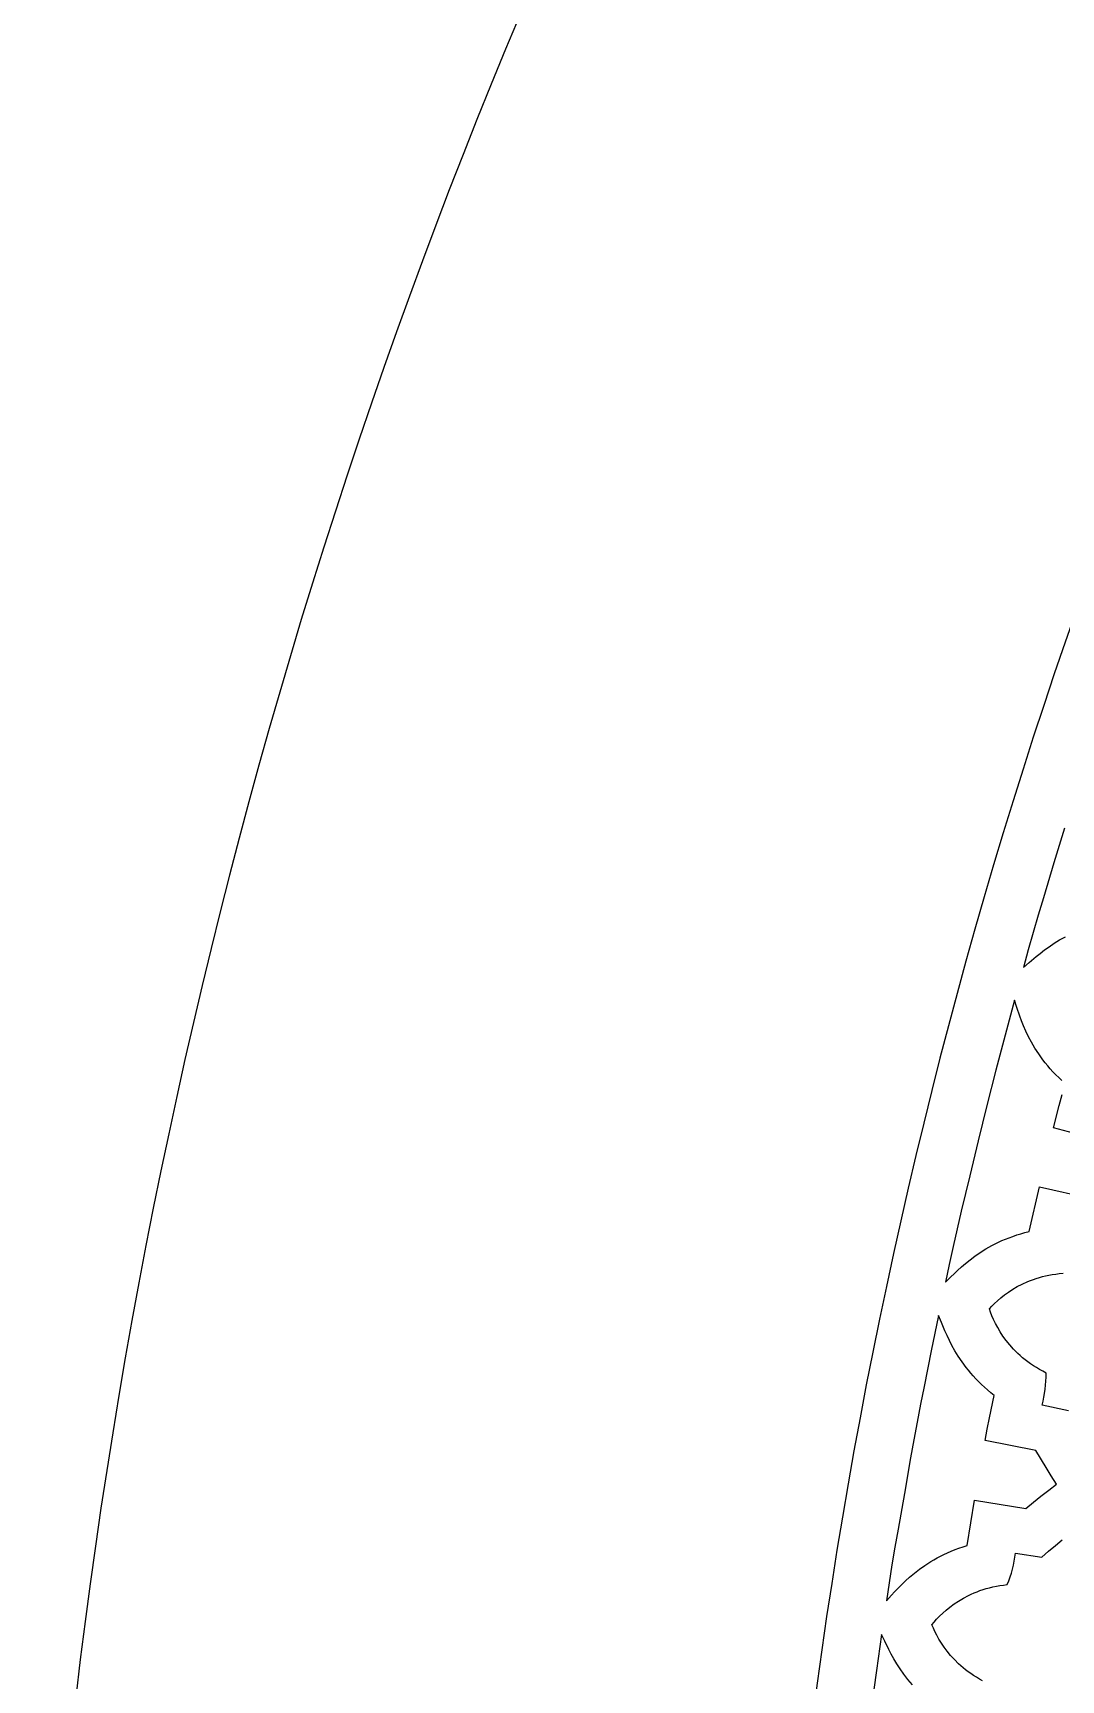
# Model space of a CAD drawing. Extents: x -550 to 550, y -550 to 550.
# Drawn here: x -550 to -458.9, y 66 to 211.9 of the extents above; entities that cross this region are included whole.
import ezdxf

# ---------------------------------------------------------------- set-up
doc = ezdxf.new("R2010")
doc.units = 0
doc.layers.add('LAYER_1', color=18, linetype='CONTINUOUS')
doc.layers.add('LAYER_10', color=4, linetype='CONTINUOUS')

msp = doc.modelspace()

# ---------------------------------------------------------------- linework, layer by layer
at = {"layer": 'LAYER_1'}
msp.add_lwpolyline([(0, 550, 0.414214), (-550, 0, 0.414214), (0, -550, 0.414214), (550, 0, 0.414214)], format="xyb", close=True, dxfattribs=at)
for points in [[(-458.62, 141.46), (-459.56, 138.39), (-460.48, 135.31), (-460.94, 133.77), (-461.38, 132.23), (-461.82, 130.68), (-462.25, 129.13), (-461.74, 129.57), (-461.13, 130.1), (-460.77, 130.38), (-460.39, 130.68), (-459.97, 130.97), (-459.52, 131.27), (-459.04, 131.57), (-458.52, 131.85)], [(-458.84, 119.11), (-459.12, 119.37), (-459.38, 119.63), (-459.63, 119.89), (-459.87, 120.16), (-460.1, 120.42), (-460.31, 120.68), (-460.52, 120.95), (-460.71, 121.21), (-460.89, 121.47), (-461.23, 121.99), (-461.53, 122.5), (-461.79, 123), (-462.03, 123.49), (-462.23, 123.96), (-462.41, 124.4), (-462.57, 124.83), (-462.83, 125.59), (-463.04, 126.23), (-463.88, 123.13), (-464.7, 120.02), (-465.49, 116.91), (-465.88, 115.35), (-466.26, 113.78), (-467.01, 110.66), (-467.76, 107.53), (-468.12, 105.97), (-468.48, 104.4), (-468.82, 102.83), (-469.15, 101.26), (-468.68, 101.73), (-468.4, 102), (-468.09, 102.29), (-467.75, 102.6), (-467.38, 102.91), (-466.98, 103.23), (-466.55, 103.55), (-466.08, 103.88), (-465.58, 104.19), (-465.04, 104.5), (-464.75, 104.64), (-464.46, 104.79), (-464.16, 104.93), (-463.84, 105.06), (-463.52, 105.19), (-463.18, 105.31), (-462.84, 105.43), (-462.48, 105.53), (-462.12, 105.64), (-461.74, 105.73), (-460.83, 109.7), (-456.36, 108.7)], [(-455.15, 113.75), (-459.58, 114.91), (-459.08, 116.89), (-458.82, 117.88)], [(-458.27, 89.86), (-460.59, 90.35), (-460.51, 90.7), (-460.43, 91.05), (-460.37, 91.4), (-460.32, 91.76), (-460.28, 92.12), (-460.26, 92.48), (-460.24, 92.84), (-460.25, 93.2), (-460.54, 93.36), (-460.83, 93.51), (-461.1, 93.68), (-461.36, 93.85), (-461.62, 94.02), (-461.86, 94.2), (-462.09, 94.38), (-462.32, 94.56), (-462.53, 94.75), (-462.74, 94.93), (-463.12, 95.32), (-463.46, 95.7), (-463.78, 96.09), (-464.06, 96.48), (-464.31, 96.86), (-464.53, 97.23), (-464.73, 97.6), (-464.89, 97.95), (-465.04, 98.28), (-465.16, 98.6), (-465.26, 98.89), (-465.05, 99.12), (-464.82, 99.36), (-464.55, 99.61), (-464.26, 99.86), (-463.93, 100.12), (-463.58, 100.37), (-463.2, 100.62), (-462.79, 100.86), (-462.35, 101.08), (-461.87, 101.3), (-461.63, 101.4), (-461.37, 101.49), (-461.11, 101.58), (-460.84, 101.66), (-460.57, 101.74), (-460.28, 101.81), (-459.99, 101.87), (-459.69, 101.93), (-459.38, 101.97), (-459.07, 102.01), (-458.74, 102.04)], [(-465.87, 65.94), (-466.15, 66.09), (-466.41, 66.25), (-466.67, 66.41), (-466.91, 66.57), (-467.14, 66.74), (-467.37, 66.92), (-467.59, 67.09), (-467.99, 67.45), (-468.36, 67.81), (-468.7, 68.18), (-469, 68.55), (-469.28, 68.92), (-469.52, 69.28), (-469.74, 69.63), (-469.93, 69.97), (-470.09, 70.3), (-470.23, 70.61), (-470.35, 70.89), (-470.16, 71.13), (-469.94, 71.39), (-469.68, 71.65), (-469.4, 71.92), (-469.1, 72.2), (-468.76, 72.47), (-468.39, 72.74), (-467.99, 73), (-467.57, 73.26), (-467.11, 73.5), (-466.87, 73.61), (-466.62, 73.72), (-466.36, 73.82), (-466.1, 73.92), (-465.82, 74.02), (-465.54, 74.1), (-465.25, 74.18), (-464.96, 74.25), (-464.65, 74.32), (-464.34, 74.38), (-464.02, 74.42), (-463.69, 74.46), (-463.55, 74.8), (-463.43, 75.14), (-463.32, 75.48), (-463.22, 75.83), (-463.14, 76.18), (-463.07, 76.54), (-463.01, 76.89), (-462.96, 77.25), (-460.61, 76.89), (-460.02, 77.41), (-459.42, 77.92), (-458.82, 78.43)], [(-472.08, 65.57), (-472.48, 66.05), (-472.84, 66.52), (-473.17, 66.99), (-473.46, 67.44), (-473.72, 67.88), (-473.96, 68.3), (-474.17, 68.71), (-474.52, 69.44), (-474.81, 70.04), (-475.27, 66.86), (-475.72, 63.68)]]:
    msp.add_lwpolyline(points, dxfattribs=at)
msp.add_lwpolyline([(-474.38, 73.02), (-473.93, 73.52), (-473.67, 73.81), (-473.38, 74.12), (-473.06, 74.44), (-472.71, 74.78), (-472.33, 75.12), (-471.91, 75.47), (-471.46, 75.82), (-470.97, 76.16), (-470.45, 76.5), (-470.18, 76.66), (-469.89, 76.82), (-469.59, 76.98), (-469.29, 77.13), (-468.97, 77.28), (-468.64, 77.42), (-468.31, 77.56), (-467.96, 77.68), (-467.6, 77.81), (-467.23, 77.92), (-466.57, 81.94), (-462.05, 81.21), (-461.37, 81.76), (-460.7, 82.3), (-460.01, 82.83), (-459.32, 83.35), (-459.79, 84.09), (-460.25, 84.83), (-461.15, 86.33), (-465.64, 87.23), (-465.45, 88.23), (-465.25, 89.23), (-464.83, 91.22), (-465.13, 91.46), (-465.42, 91.7), (-465.7, 91.94), (-465.97, 92.19), (-466.22, 92.44), (-466.46, 92.69), (-466.7, 92.94), (-466.92, 93.19), (-467.12, 93.44), (-467.32, 93.69), (-467.69, 94.19), (-468.02, 94.68), (-468.32, 95.16), (-468.58, 95.63), (-468.81, 96.09), (-469.02, 96.53), (-469.21, 96.94), (-469.52, 97.69), (-469.76, 98.31), (-470.41, 95.16), (-471.05, 92.01), (-471.36, 90.44), (-471.66, 88.86), (-471.96, 87.28), (-472.24, 85.7), (-472.8, 82.53), (-473.36, 79.37), (-473.63, 77.78), (-473.9, 76.2), (-474.15, 74.61)], close=True, dxfattribs=at)
at = {"layer": 'LAYER_10'}
msp.add_lwpolyline([(-485, 0, 0.414214), (0, -485, 0.414214), (485, 0, 0.414214), (0, 485, 0.414214)], format="xyb", close=True, dxfattribs=at)

doc.saveas('drawing.dxf')
